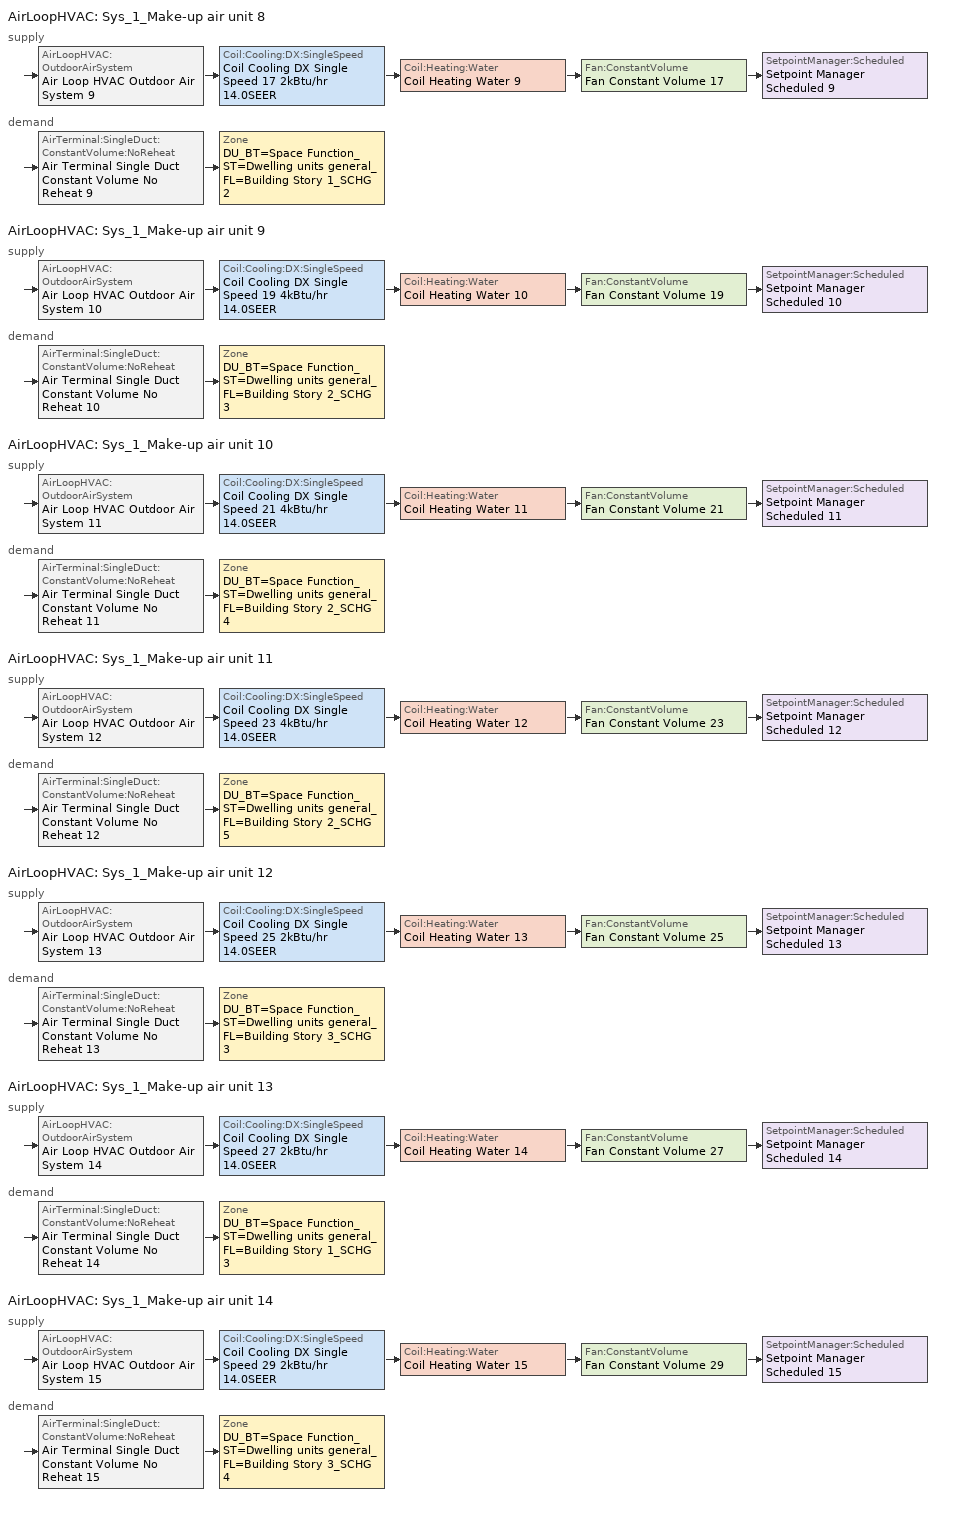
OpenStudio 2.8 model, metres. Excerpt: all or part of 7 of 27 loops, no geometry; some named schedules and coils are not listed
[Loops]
AirLoopHVAC 'Sys_1_Make-up air unit 8'
 supply: AirLoopHVAC:OutdoorAirSystem 'Air Loop HVAC Outdoor Air System 9' > Coil:Cooling:DX:SingleSpeed 'Coil Cooling DX Single Speed 17 2kBtu/hr 14.0SEER' > Coil:Heating:Water 'Coil Heating Water 9' > Fan:ConstantVolume 'Fan Constant Volume 17' > SetpointManager:Scheduled 'Setpoint Manager Scheduled 9'
 demand: AirTerminal:SingleDuct:ConstantVolume:NoReheat 'Air Terminal Single Duct Constant Volume No Reheat 9' > Zone 'DU_BT=Space Function_ST=Dwelling units general_FL=Building Story 1_SCHG 2'
AirLoopHVAC 'Sys_1_Make-up air unit 9'
 supply: AirLoopHVAC:OutdoorAirSystem 'Air Loop HVAC Outdoor Air System 10' > Coil:Cooling:DX:SingleSpeed 'Coil Cooling DX Single Speed 19 4kBtu/hr 14.0SEER' > Coil:Heating:Water 'Coil Heating Water 10' > Fan:ConstantVolume 'Fan Constant Volume 19' > SetpointManager:Scheduled 'Setpoint Manager Scheduled 10'
 demand: AirTerminal:SingleDuct:ConstantVolume:NoReheat 'Air Terminal Single Duct Constant Volume No Reheat 10' > Zone 'DU_BT=Space Function_ST=Dwelling units general_FL=Building Story 2_SCHG 3'
AirLoopHVAC 'Sys_1_Make-up air unit 10'
 supply: AirLoopHVAC:OutdoorAirSystem 'Air Loop HVAC Outdoor Air System 11' > Coil:Cooling:DX:SingleSpeed 'Coil Cooling DX Single Speed 21 4kBtu/hr 14.0SEER' > Coil:Heating:Water 'Coil Heating Water 11' > Fan:ConstantVolume 'Fan Constant Volume 21' > SetpointManager:Scheduled 'Setpoint Manager Scheduled 11'
 demand: AirTerminal:SingleDuct:ConstantVolume:NoReheat 'Air Terminal Single Duct Constant Volume No Reheat 11' > Zone 'DU_BT=Space Function_ST=Dwelling units general_FL=Building Story 2_SCHG 4'
AirLoopHVAC 'Sys_1_Make-up air unit 11'
 supply: AirLoopHVAC:OutdoorAirSystem 'Air Loop HVAC Outdoor Air System 12' > Coil:Cooling:DX:SingleSpeed 'Coil Cooling DX Single Speed 23 4kBtu/hr 14.0SEER' > Coil:Heating:Water 'Coil Heating Water 12' > Fan:ConstantVolume 'Fan Constant Volume 23' > SetpointManager:Scheduled 'Setpoint Manager Scheduled 12'
 demand: AirTerminal:SingleDuct:ConstantVolume:NoReheat 'Air Terminal Single Duct Constant Volume No Reheat 12' > Zone 'DU_BT=Space Function_ST=Dwelling units general_FL=Building Story 2_SCHG 5'
AirLoopHVAC 'Sys_1_Make-up air unit 12'
 supply: AirLoopHVAC:OutdoorAirSystem 'Air Loop HVAC Outdoor Air System 13' > Coil:Cooling:DX:SingleSpeed 'Coil Cooling DX Single Speed 25 2kBtu/hr 14.0SEER' > Coil:Heating:Water 'Coil Heating Water 13' > Fan:ConstantVolume 'Fan Constant Volume 25' > SetpointManager:Scheduled 'Setpoint Manager Scheduled 13'
 demand: AirTerminal:SingleDuct:ConstantVolume:NoReheat 'Air Terminal Single Duct Constant Volume No Reheat 13' > Zone 'DU_BT=Space Function_ST=Dwelling units general_FL=Building Story 3_SCHG 3'
AirLoopHVAC 'Sys_1_Make-up air unit 13'
 supply: AirLoopHVAC:OutdoorAirSystem 'Air Loop HVAC Outdoor Air System 14' > Coil:Cooling:DX:SingleSpeed 'Coil Cooling DX Single Speed 27 2kBtu/hr 14.0SEER' > Coil:Heating:Water 'Coil Heating Water 14' > Fan:ConstantVolume 'Fan Constant Volume 27' > SetpointManager:Scheduled 'Setpoint Manager Scheduled 14'
 demand: AirTerminal:SingleDuct:ConstantVolume:NoReheat 'Air Terminal Single Duct Constant Volume No Reheat 14' > Zone 'DU_BT=Space Function_ST=Dwelling units general_FL=Building Story 1_SCHG 3'
AirLoopHVAC 'Sys_1_Make-up air unit 14'
 supply: AirLoopHVAC:OutdoorAirSystem 'Air Loop HVAC Outdoor Air System 15' > Coil:Cooling:DX:SingleSpeed 'Coil Cooling DX Single Speed 29 2kBtu/hr 14.0SEER' > Coil:Heating:Water 'Coil Heating Water 15' > Fan:ConstantVolume 'Fan Constant Volume 29' > SetpointManager:Scheduled 'Setpoint Manager Scheduled 15'
 demand: AirTerminal:SingleDuct:ConstantVolume:NoReheat 'Air Terminal Single Duct Constant Volume No Reheat 15' > Zone 'DU_BT=Space Function_ST=Dwelling units general_FL=Building Story 3_SCHG 4'
[Sizing:Zone] Zone Cooling Design Supply Air Temperature Input Method=SupplyAirTemperature; Zone Cooling Design Supply Air Temperature {C}=13; Zone Cooling Design Supply Air Temperature Difference {deltaC}=11.11; Zone Heating Design Supply Air Temperature Input Method=SupplyAirTemperature; Zone Heating Design Supply Air Temperature {C}=43; Zone Heating Design Supply Air Temperature Difference {deltaC}=11.11; Zone Cooling Design Supply Air Humidity Ratio {kg-H2O/kg-air}=0.0085; Zone Heating Design Supply Air Humidity Ratio {kg-H2O/kg-air}=0.008; Zone Heating Sizing Factor=1.3; Zone Cooling Sizing Factor=1.1; Cooling Design Air Flow Method=DesignDay; Heating Design Air Flow Method=DesignDay; Account for Dedicated Outdoor Air System=No; Dedicated Outdoor Air System Control Strategy=NeutralSupplyAir; Dedicated Outdoor Air Low Setpoint Temperature for Design {C}=autosize; Dedicated Outdoor Air High Setpoint Temperature for Design {C}=autosize
DU_BT=Space Function_ST=Dwelling units general_FL=Building Story 1_SCHG 2; DU_BT=Space Function_ST=Dwelling units general_FL=Building Story 2_SCHG 3; DU_BT=Space Function_ST=Dwelling units general_FL=Building Story 2_SCHG 4; DU_BT=Space Function_ST=Dwelling units general_FL=Building Story 2_SCHG 5; DU_BT=Space Function_ST=Dwelling units general_FL=Building Story 3_SCHG 3; DU_BT=Space Function_ST=Dwelling units general_FL=Building Story 1_SCHG 3; DU_BT=Space Function_ST=Dwelling units general_FL=Building Story 3_SCHG 4
[Zone equipment]
DU_BT=Space Function_ST=Dwelling units general_FL=Building Story 1_SCHG 2: DU_BT=Space Function_ST=Dwelling units general_FL=Building Story 1_SCHG 2 PTAC, Zone HVAC Baseboard Convective Water 9, Air Terminal Single Duct Constant Volume No Reheat 9
DU_BT=Space Function_ST=Dwelling units general_FL=Building Story 2_SCHG 3: DU_BT=Space Function_ST=Dwelling units general_FL=Building Story 2_SCHG 3 PTAC, Zone HVAC Baseboard Convective Water 10, Air Terminal Single Duct Constant Volume No Reheat 10
DU_BT=Space Function_ST=Dwelling units general_FL=Building Story 2_SCHG 4: DU_BT=Space Function_ST=Dwelling units general_FL=Building Story 2_SCHG 4 PTAC, Zone HVAC Baseboard Convective Water 11, Air Terminal Single Duct Constant Volume No Reheat 11
DU_BT=Space Function_ST=Dwelling units general_FL=Building Story 2_SCHG 5: DU_BT=Space Function_ST=Dwelling units general_FL=Building Story 2_SCHG 5 PTAC, Zone HVAC Baseboard Convective Water 12, Air Terminal Single Duct Constant Volume No Reheat 12
DU_BT=Space Function_ST=Dwelling units general_FL=Building Story 3_SCHG 3: DU_BT=Space Function_ST=Dwelling units general_FL=Building Story 3_SCHG 3 PTAC, Zone HVAC Baseboard Convective Water 13, Air Terminal Single Duct Constant Volume No Reheat 13
DU_BT=Space Function_ST=Dwelling units general_FL=Building Story 1_SCHG 3: DU_BT=Space Function_ST=Dwelling units general_FL=Building Story 1_SCHG 3 PTAC, Zone HVAC Baseboard Convective Water 14, Air Terminal Single Duct Constant Volume No Reheat 14
DU_BT=Space Function_ST=Dwelling units general_FL=Building Story 3_SCHG 4: DU_BT=Space Function_ST=Dwelling units general_FL=Building Story 3_SCHG 4 PTAC, Zone HVAC Baseboard Convective Water 15, Air Terminal Single Duct Constant Volume No Reheat 15
[AirLoopHVAC] Design Supply Air Flow Rate {m3/s}=AutoSize
Name | Availability Schedule
Sys_1_Make-up air unit 8 | Sys_1_Make-up air unit 8 Occ Sch
Sys_1_Make-up air unit 9 | Sys_1_Make-up air unit 9 Occ Sch
Sys_1_Make-up air unit 10 | Sys_1_Make-up air unit 10 Occ Sch
Sys_1_Make-up air unit 11 | Sys_1_Make-up air unit 11 Occ Sch
Sys_1_Make-up air unit 12 | Sys_1_Make-up air unit 12 Occ Sch
Sys_1_Make-up air unit 13 | Sys_1_Make-up air unit 13 Occ Sch
Sys_1_Make-up air unit 14 | Sys_1_Make-up air unit 14 Occ Sch
[Sizing:System] Type of Load to Size On=VentilationRequirement; Design Outdoor Air Flow Rate {m3/s}=Autosize; Central Heating Maximum System Air Flow Ratio=1; Preheat Design Temperature {C}=7; Preheat Design Humidity Ratio {kg-H2O/kg-Air}=0.008; Precool Design Temperature {C}=13; Precool Design Humidity Ratio {kg-H2O/kg-Air}=0.008; Central Cooling Design Supply Air Temperature {C}=13; Central Heating Design Supply Air Temperature {C}=43; Sizing Option=NonCoincident; 100% Outdoor Air in Cooling=Yes; 100% Outdoor Air in Heating=Yes; Central Cooling Design Supply Air Humidity Ratio {kg-H2O/kg-Air}=0.0085; Central Heating Design Supply Air Humidity Ratio {kg-H2O/kg-Air}=0.008; Cooling Design Air Flow Method=DesignDay; Cooling Design Air Flow Rate {m3/s}=0; Heating Design Air Flow Method=DesignDay; Heating Design Air Flow Rate {m3/s}=0; System Outdoor Air Method=ZoneSum; Zone Maximum Outdoor Air Fraction=1; Cooling Supply Air Flow Rate Per Floor Area {m3/s-m2}=0.00996765; Cooling Fraction of Autosized Cooling Supply Air Flow Rate=1; Cooling Supply Air Flow Rate Per Unit Cooling Capacity {m3/s-W}=3.94755e-05; Heating Supply Air Flow Rate Per Floor Area {m3/s-m2}=0.00996765; Heating Fraction of Autosized Heating Supply Air Flow Rate=1; Heating Fraction of Autosized Cooling Supply Air Flow Rate=1; Heating Supply Air Flow Rate Per Unit Heating Capacity {m3/s-W}=3.15882e-05; Cooling Design Capacity Method=CoolingDesignCapacity; Cooling Design Capacity {W}=autosize; Cooling Design Capacity Per Floor Area {W/m2}=234.7; Fraction of Autosized Cooling Design Capacity=1; Heating Design Capacity Method=HeatingDesignCapacity; Heating Design Capacity {W}=autosize; Heating Design Capacity Per Floor Area {W/m2}=157; Fraction of Autosized Heating Design Capacity=1; Central Cooling Capacity Control Method=OnOff
Sys_1_Make-up air unit 8; Sys_1_Make-up air unit 9; Sys_1_Make-up air unit 10; Sys_1_Make-up air unit 11; Sys_1_Make-up air unit 12; Sys_1_Make-up air unit 13; Sys_1_Make-up air unit 14
[Fan:ConstantVolume] Availability Schedule=Always On Discrete; Fan Total Efficiency=0.39975; Pressure Rise {Pa}=640; Maximum Flow Rate {m3/s}=AutoSize; Motor Efficiency=0.615
Fan Constant Volume 17; Fan Constant Volume 18; Fan Constant Volume 19; Fan Constant Volume 20; Fan Constant Volume 21; Fan Constant Volume 22; Fan Constant Volume 23; Fan Constant Volume 24; Fan Constant Volume 25; Fan Constant Volume 26; Fan Constant Volume 27; Fan Constant Volume 28; Fan Constant Volume 29; Fan Constant Volume 30
[Coil:Cooling:DX:SingleSpeed] Availability Schedule=Always On Discrete; Rated Total Cooling Capacity {W}=autosize; Rated Sensible Heat Ratio=autosize; Rated Air Flow Rate {m3/s}=autosize; Rated Evaporator Fan Power Per Volume Flow Rate {W/(m3/s)}=773.3; Total Cooling Capacity Function of Temperature Curve=DXCOOL-NECB2011-REF-CAPFT; Total Cooling Capacity Function of Flow Fraction Curve=DXCOOL-NECB2011-REF-CAPFFLOW; Energy Input Ratio Function of Temperature Curve=DXCOOL-NECB2011-REF-COOLEIRFT; Energy Input Ratio Function of Flow Fraction Curve=DXCOOL-NECB2011-REF-COOLEIRFFLOW; Part Load Fraction Correlation Curve=DXCOOL-NECB2011-REF-COOLPLFFPLR; Condenser Type=AirCooled; Evaporative Condenser Effectiveness=0; Evaporative Condenser Air Flow Rate {m3/s}=Autosize; Evaporative Condenser Pump Rated Power Consumption {W}=Autosize; Crankcase Heater Capacity {W}=0; Maximum Outdoor Dry-Bulb Temperature for Crankcase Heater Operation {C}=0; Basin Heater Capacity {W/K}=0; Basin Heater Setpoint Temperature {C}=10
Name | Rated COP {W/W}
Coil Cooling DX Single Speed 17 2kBtu/hr 14.0SEER; Coil Cooling DX Single Speed 19 4kBtu/hr 14.0SEER; Coil Cooling DX Single Speed 21 4kBtu/hr 14.0SEER; Coil Cooling DX Single Speed 23 4kBtu/hr 14.0SEER; Coil Cooling DX Single Speed 25 2kBtu/hr 14.0SEER; Coil Cooling DX Single Speed 27 2kBtu/hr 14.0SEER; Coil Cooling DX Single Speed 29 2kBtu/hr 14.0SEER | 4.11713
Coil Cooling DX Single Speed 18 7kBtu/hr 11.0EER | 3.78639
Coil Cooling DX Single Speed 20 21kBtu/hr 9.3EER; Coil Cooling DX Single Speed 24 16kBtu/hr 9.3EER; Coil Cooling DX Single Speed 26 23kBtu/hr 9.3EER; Coil Cooling DX Single Speed 28 17kBtu/hr 9.3EER; Coil Cooling DX Single Speed 30 27kBtu/hr 9.3EER | 3.23448
Coil Cooling DX Single Speed 22 7kBtu/hr 10.9EER | 3.77034
[Controller:OutdoorAir] Minimum Outdoor Air Flow Rate {m3/s}=autosize; Maximum Outdoor Air Flow Rate {m3/s}=Autosize; Economizer Control Type=NoEconomizer; Economizer Control Action Type=ModulateFlow; Economizer Maximum Limit Dry-Bulb Temperature {C}=28; Economizer Maximum Limit Enthalpy {J/kg}=64000; Economizer Minimum Limit Dry-Bulb Temperature {C}=-100; Lockout Type=NoLockout; Minimum Limit Type=FixedMinimum; High Humidity Control=No; Heat Recovery Bypass Control Type=BypassWhenWithinEconomizerLimits
Name | Minimum Outdoor Air Schedule | Controller Mechanical Ventilation
Controller Outdoor Air 9 | Sys_1_Make-up air unit 8 Occ Sch | Controller Mechanical Ventilation 9
Controller Outdoor Air 10 | Sys_1_Make-up air unit 9 Occ Sch | Controller Mechanical Ventilation 10
Controller Outdoor Air 11 | Sys_1_Make-up air unit 10 Occ Sch | Controller Mechanical Ventilation 11
Controller Outdoor Air 12 | Sys_1_Make-up air unit 11 Occ Sch | Controller Mechanical Ventilation 12
Controller Outdoor Air 13 | Sys_1_Make-up air unit 12 Occ Sch | Controller Mechanical Ventilation 13
Controller Outdoor Air 14 | Sys_1_Make-up air unit 13 Occ Sch | Controller Mechanical Ventilation 14
Controller Outdoor Air 15 | Sys_1_Make-up air unit 14 Occ Sch | Controller Mechanical Ventilation 15
[Controller:MechanicalVentilation] Availability Schedule=Always On Discrete; System Outdoor Air Method=ZoneSum
Controller Mechanical Ventilation 9; Controller Mechanical Ventilation 10; Controller Mechanical Ventilation 11; Controller Mechanical Ventilation 12; Controller Mechanical Ventilation 13; Controller Mechanical Ventilation 14; Controller Mechanical Ventilation 15
[AirLoopHVAC:OutdoorAirSystem]
Name | Controller
Air Loop HVAC Outdoor Air System 9 | Controller Outdoor Air 9
Air Loop HVAC Outdoor Air System 10 | Controller Outdoor Air 10
Air Loop HVAC Outdoor Air System 11 | Controller Outdoor Air 11
Air Loop HVAC Outdoor Air System 12 | Controller Outdoor Air 12
Air Loop HVAC Outdoor Air System 13 | Controller Outdoor Air 13
Air Loop HVAC Outdoor Air System 14 | Controller Outdoor Air 14
Air Loop HVAC Outdoor Air System 15 | Controller Outdoor Air 15
[SetpointManager:Scheduled] Control Variable=Temperature
Name | Schedule
Setpoint Manager Scheduled 9 | Makeup-Air Unit Supply Air Temp 8
Setpoint Manager Scheduled 10 | Makeup-Air Unit Supply Air Temp 9
Setpoint Manager Scheduled 11 | Makeup-Air Unit Supply Air Temp 10
Setpoint Manager Scheduled 12 | Makeup-Air Unit Supply Air Temp 11
Setpoint Manager Scheduled 13 | Makeup-Air Unit Supply Air Temp 12
Setpoint Manager Scheduled 14 | Makeup-Air Unit Supply Air Temp 13
Setpoint Manager Scheduled 15 | Makeup-Air Unit Supply Air Temp 14
[Coil:Heating:Electric] Availability Schedule=ON_OFF_ALWAYS_OFF
Coil Heating Electric 9; Coil Heating Electric 10; Coil Heating Electric 11; Coil Heating Electric 12; Coil Heating Electric 13; Coil Heating Electric 14; Coil Heating Electric 15
[ZoneHVAC:PackagedTerminalAirConditioner] Availability Schedule=Always On Discrete; Supply Air Flow Rate During Cooling Operation {m3/s}=Autosize; Supply Air Flow Rate During Heating Operation {m3/s}=Autosize; Supply Air Flow Rate When No Cooling or Heating is Needed {m3/s}=Autosize; Outdoor Air Flow Rate During Cooling Operation {m3/s}=1e-05; Outdoor Air Flow Rate During Heating Operation {m3/s}=1e-05; Outdoor Air Flow Rate When No Cooling or Heating is Needed {m3/s}=1e-05; Fan Placement=DrawThrough
Name | Supply Air Fan | Heating Coil | Cooling Coil
DU_BT=Space Function_ST=Dwelling units general_FL=Building Story 1_SCHG 2 PTAC | Fan Constant Volume 18 | Coil Heating Electric 9 | Coil Cooling DX Single Speed 18 7kBtu/hr 11.0EER
DU_BT=Space Function_ST=Dwelling units general_FL=Building Story 2_SCHG 3 PTAC | Fan Constant Volume 20 | Coil Heating Electric 10 | Coil Cooling DX Single Speed 20 21kBtu/hr 9.3EER
DU_BT=Space Function_ST=Dwelling units general_FL=Building Story 2_SCHG 4 PTAC | Fan Constant Volume 22 | Coil Heating Electric 11 | Coil Cooling DX Single Speed 22 7kBtu/hr 10.9EER
DU_BT=Space Function_ST=Dwelling units general_FL=Building Story 2_SCHG 5 PTAC | Fan Constant Volume 24 | Coil Heating Electric 12 | Coil Cooling DX Single Speed 24 16kBtu/hr 9.3EER
DU_BT=Space Function_ST=Dwelling units general_FL=Building Story 3_SCHG 3 PTAC | Fan Constant Volume 26 | Coil Heating Electric 13 | Coil Cooling DX Single Speed 26 23kBtu/hr 9.3EER
DU_BT=Space Function_ST=Dwelling units general_FL=Building Story 1_SCHG 3 PTAC | Fan Constant Volume 28 | Coil Heating Electric 14 | Coil Cooling DX Single Speed 28 17kBtu/hr 9.3EER
DU_BT=Space Function_ST=Dwelling units general_FL=Building Story 3_SCHG 4 PTAC | Fan Constant Volume 30 | Coil Heating Electric 15 | Coil Cooling DX Single Speed 30 27kBtu/hr 9.3EER
[AirTerminal:SingleDuct:ConstantVolume:NoReheat] Availability Schedule=Always On Discrete; Maximum Air Flow Rate {m3/s}=AutoSize
Air Terminal Single Duct Constant Volume No Reheat 9; Air Terminal Single Duct Constant Volume No Reheat 10; Air Terminal Single Duct Constant Volume No Reheat 11; Air Terminal Single Duct Constant Volume No Reheat 12; Air Terminal Single Duct Constant Volume No Reheat 13; Air Terminal Single Duct Constant Volume No Reheat 14; Air Terminal Single Duct Constant Volume No Reheat 15
[Schedule:Ruleset]
Name | Default Day Schedule | Summer Design Day Schedule | Winter Design Day Schedule
ON_OFF_ALWAYS_OFF | Schedule Day 3
Makeup-Air Unit Supply Air Temp 8 | Makeup Air Unit Supply Air Temp Default 8
Makeup-Air Unit Supply Air Temp 9 | Makeup Air Unit Supply Air Temp Default 9
Makeup-Air Unit Supply Air Temp 10 | Makeup Air Unit Supply Air Temp Default 10
Makeup-Air Unit Supply Air Temp 11 | Makeup Air Unit Supply Air Temp Default 11
Makeup-Air Unit Supply Air Temp 12 | Makeup Air Unit Supply Air Temp Default 12
Makeup-Air Unit Supply Air Temp 13 | Makeup Air Unit Supply Air Temp Default 13
Makeup-Air Unit Supply Air Temp 14 | Makeup Air Unit Supply Air Temp Default 14
Sys_1_Make-up air unit 10 Occ Sch | Sys_1_Make-up air unit 10 Occ Sch Default | Sys_1_Make-up air unit 10 Occ Sch Summer Design Day | Sys_1_Make-up air unit 10 Occ Sch Winter Design Day
Sys_1_Make-up air unit 11 Occ Sch | Sys_1_Make-up air unit 11 Occ Sch Default | Sys_1_Make-up air unit 11 Occ Sch Summer Design Day | Sys_1_Make-up air unit 11 Occ Sch Winter Design Day
Sys_1_Make-up air unit 12 Occ Sch | Sys_1_Make-up air unit 12 Occ Sch Default | Sys_1_Make-up air unit 12 Occ Sch Summer Design Day | Sys_1_Make-up air unit 12 Occ Sch Winter Design Day
Sys_1_Make-up air unit 13 Occ Sch | Sys_1_Make-up air unit 13 Occ Sch Default | Sys_1_Make-up air unit 13 Occ Sch Summer Design Day | Sys_1_Make-up air unit 13 Occ Sch Winter Design Day
Sys_1_Make-up air unit 14 Occ Sch | Sys_1_Make-up air unit 14 Occ Sch Default | Sys_1_Make-up air unit 14 Occ Sch Summer Design Day | Sys_1_Make-up air unit 14 Occ Sch Winter Design Day
Sys_1_Make-up air unit 8 Occ Sch | Sys_1_Make-up air unit 8 Occ Sch Default | Sys_1_Make-up air unit 8 Occ Sch Summer Design Day | Sys_1_Make-up air unit 8 Occ Sch Winter Design Day
Sys_1_Make-up air unit 9 Occ Sch | Sys_1_Make-up air unit 9 Occ Sch Default | Sys_1_Make-up air unit 9 Occ Sch Summer Design Day | Sys_1_Make-up air unit 9 Occ Sch Winter Design Day
[Schedule:Day]
Schedule Day 3: 1, 0, 0, 2, 0, 0, 3, 0, 0, 4, 0, 0, 5, 0, 0, 6, 0, 0, 7, 0, 0, 8, 0, 0, 9, 0, 0, 10, 0, 0, 11, 0, 0, 12, 0, 0, 13, 0, 0, 14, 0, 0, 15, 0, 0, 16, 0, 0, 17, 0, 0, 18, 0, 0, 19, 0, 0, 20, 0, 0, 21, 0, 0, 22, 0, 0, 23, 0, 0, 24, 0, 0
Makeup Air Unit Supply Air Temp Default 8; Makeup Air Unit Supply Air Temp Default 9; Makeup Air Unit Supply Air Temp Default 10; Makeup Air Unit Supply Air Temp Default 11; Makeup Air Unit Supply Air Temp Default 12; Makeup Air Unit Supply Air Temp Default 13; Makeup Air Unit Supply Air Temp Default 14: 24, 0, 20
Sys_1_Make-up air unit 10 Occ Sch Default; Sys_1_Make-up air unit 10 Occ Sch Winter Design Day; Sys_1_Make-up air unit 10 Occ Sch Summer Design Day; Sys_1_Make-up air unit 11 Occ Sch Default; Sys_1_Make-up air unit 11 Occ Sch Winter Design Day; Sys_1_Make-up air unit 11 Occ Sch Summer Design Day; Sys_1_Make-up air unit 12 Occ Sch Default; Sys_1_Make-up air unit 12 Occ Sch Winter Design Day; Sys_1_Make-up air unit 12 Occ Sch Summer Design Day; Sys_1_Make-up air unit 13 Occ Sch Default; Sys_1_Make-up air unit 13 Occ Sch Winter Design Day; Sys_1_Make-up air unit 13 Occ Sch Summer Design Day; Sys_1_Make-up air unit 14 Occ Sch Default; Sys_1_Make-up air unit 14 Occ Sch Winter Design Day; Sys_1_Make-up air unit 14 Occ Sch Summer Design Day; Sys_1_Make-up air unit 8 Occ Sch Default; Sys_1_Make-up air unit 8 Occ Sch Winter Design Day; Sys_1_Make-up air unit 8 Occ Sch Summer Design Day; Sys_1_Make-up air unit 9 Occ Sch Default; Sys_1_Make-up air unit 9 Occ Sch Winter Design Day; Sys_1_Make-up air unit 9 Occ Sch Summer Design Day: 24, 0, 1
[Schedule:Rule]
wkdON_OFF_ALWAYS_OFF rule: Schedule Ruleset=ON_OFF_ALWAYS_OFF; Rule Order=2; Day Schedule=wkdON_OFF_ALWAYS_OFF 1; Apply Sunday=No; Apply Monday=Yes; Apply Tuesday=Yes; Apply Wednesday=Yes; Apply Thursday=Yes; Apply Friday=Yes; Apply Saturday=No; Date Specification Type=DateRange; Start Month=1; Start Day=1; End Month=12; End Day=31
[Schedule:Constant]
Always On Discrete: Value=1
[Curve:Biquadratic] Minimum Value of x=13; Maximum Value of x=24; Minimum Value of y=24; Maximum Value of y=46
Name | Coefficient1 Constant | Coefficient2 x | Coefficient3 x**2 | Coefficient4 y | Coefficient5 y**2 | Coefficient6 x*y
DXCOOL-NECB2011-REF-CAPFT | 0.867905 | 0.0142459 | 0.00055436 | -0.0075575 | 3.3e-05 | -0.0001918
DXCOOL-NECB2011-REF-COOLEIRFT | 0.116936 | 0.0284933 | -0.0004112 | 0.0214108 | 0.00016103 | -0.0006791
[Curve:Quadratic] Coefficient1 Constant=1; Coefficient2 x=0; Coefficient3 x**2=0; Minimum Value of x=0; Maximum Value of x=1
DXCOOL-NECB2011-REF-CAPFFLOW; DXCOOL-NECB2011-REF-COOLEIRFFLOW
[Curve:Cubic]
DXCOOL-NECB2011-REF-COOLPLFFPLR: Coefficient1 Constant=0.0277; Coefficient2 x=4.9151; Coefficient3 x**2=-8.184; Coefficient4 x**3=4.2702; Minimum Value of x=0.7; Maximum Value of x=1
